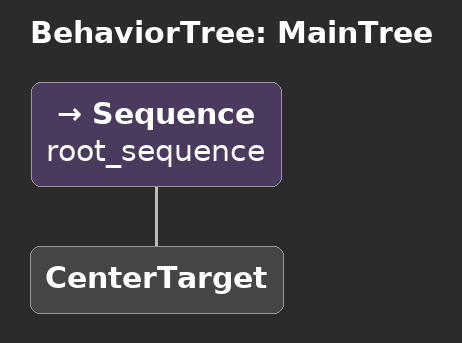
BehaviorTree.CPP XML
<root BTCPP_format="4" >
	<BehaviorTree ID="MainTree">
		<!-- sequence iterates through each node in order, failing if any of the children fail -->
		<Sequence name="root_sequence">
			<CenterTarget/>
		</Sequence>
	</BehaviorTree>
</root>
